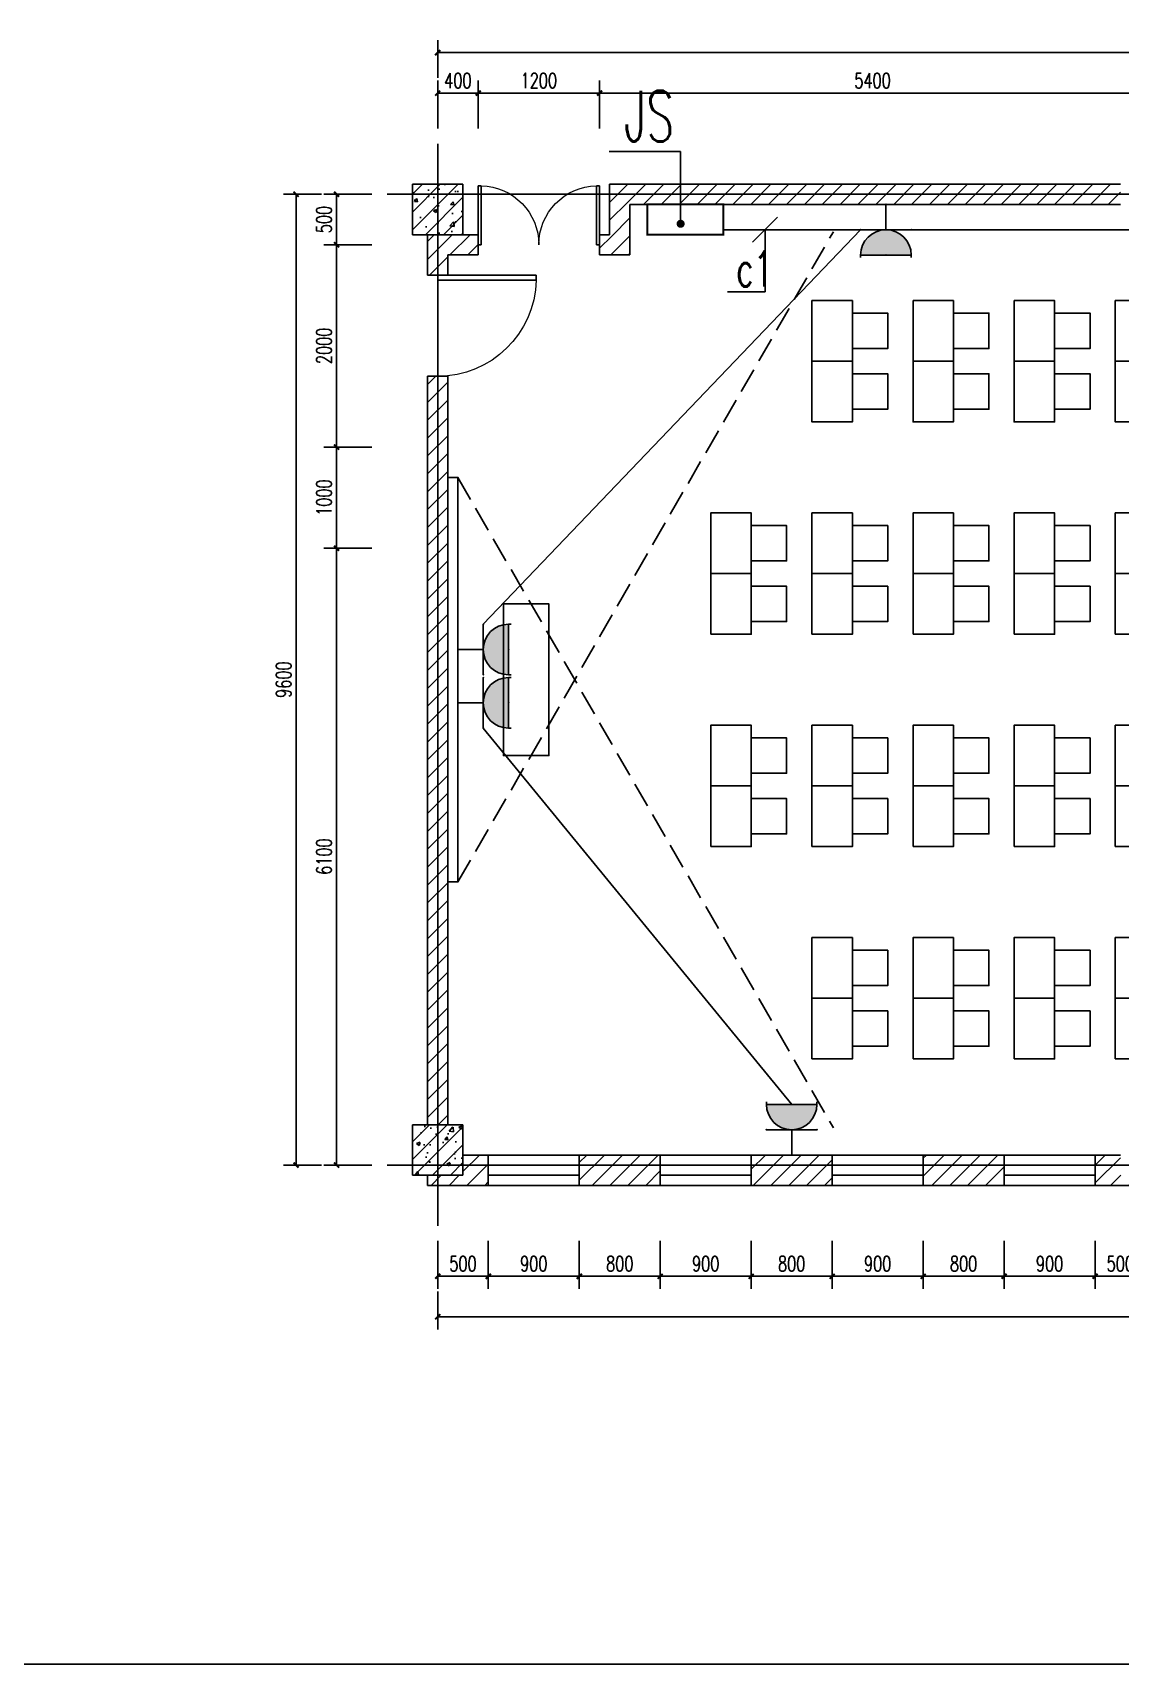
# Model space of a CAD drawing. Extents: x 0 to 302064749, y -59725395 to 1524223.
# Drawn here: x 2102521 to 2113276, y 1443424 to 1459559 of the extents above; entities that cross this region are included whole.
import ezdxf
from ezdxf.enums import TextEntityAlignment as Align

# ---------------------------------------------------------------- set-up
doc = ezdxf.new("R2010")
doc.units = 0
doc.header["$LTSCALE"] = 1000
doc.linetypes.add('DASH', pattern=[0.35, 0.25, -0.1])
for name, color, linetype in [('0-底图', 7, 'Continuous'), ('DIM-照明', 3, 'Continuous'), ('DOOR_FIRE', 4, 'Continuous'), ('EQUIP-插座', 3, 'Continuous'), ('EQUIP-箱柜', 3, 'Continuous'), ('PUB_HATCH', 8, 'Continuous'), ('TEL_LEAD', 3, 'Continuous'), ('WALL', 2, 'Continuous'), ('WINDOW', 4, 'Continuous'), ('WIRE-照明', 6, 'Continuous'), ('公用-尺寸', 3, 'Continuous'), ('家具', 8, 'Continuous'), ('建筑-柱子', 9, 'Continuous'), ('建筑-柱子-填充', 8, 'Continuous'), ('建筑-轴网', 1, 'Continuous'), ('道路-DX', 4, 'Continuous')]:
    doc.layers.add(name, color=color, linetype=linetype)
doc.styles.add('_TCH_DIM_T3', font='SIMPLEX', dxfattribs={"width": 0.705882, "bigfont": 'GBCBIG'})
doc.styles.add('_TEL_DIM', font='simplex.shx', dxfattribs={"width": 0.8, "height": 3.5, "bigfont": 'gbcbig.shx'})
doc.styles.get("Standard").update_dxf_attribs({"font": 'geniso.shx', "bigfont": 'hztxt.shx'})
doc.dimstyles.new('_TCH_ARCH&&50', dxfattribs={"dimtxt": 148.75, "dimasz": 50, "dimexe": 125, "dimexo": 150, "dimgap": 50, "dimtad": 1, "dimdec": 0, "dimzin": 0, "dimdsep": 46, "dimtxsty": '_TCH_DIM_T3', "dimblk": 'ARCHTICK', "dimcen": 0.09, "dimclrt": 7, "dimazin": 2, "dimtfac": 1, "dimtdec": 0, "dimtix": 1, "dimtmove": 2, "dimatfit": 3, "dimfxl": 1, "dimtolj": 1, "dimtzin": 0, "dimarcsym": 0})
pattern_1 = [(45, (922758.53, 400752.28), (-88.388383, 88.388383), [])]
pattern_2 = [(45, (922758.53, 400662.53), (-88.388348, 88.388348), []), (50, (922758.53, 400662.53), (358.63009, -31.37607), [37.5, -412.5]), (355, (922758.53, 400662.53), (-69.37567, 376.09607), [30, -330]), (100.4514, (922788.42, 400659.9), (289.25469, 344.71977), [31.8701, -350.57106]), (46.1842, (922758.53, 400762.53), (533.62052, -82.7595), [56.25, -618.75]), (96.6356, (922803, 400755.63), (467.33135, 487.05894), [47.80514, -525.8565]), (351.1842, (922758.53, 400762.5), (467.33097, 487.0593), [45, -495]), (21, (922808.53, 400737.53), (298.45353, -201.30945), [37.5, -412.5]), (326, (922808.53, 400737.53), (121.65767, 362.57502), [30, -330]), (71.4514, (922833.4, 400720.75), (420.11131, 161.26525), [31.8701, -350.57106]), (37.5, (922758.53, 400662.53), (6.079928, 166.446927), [0, -326, 0, -335, 0, -331.25]), (7.5, (922758.53, 400662.53), (131.53477, 197.205856), [0, -191, 0, -318.5, 0, -126.25]), (327.5, (922647.03, 400662.53), (266.911218, -11.277436), [0, -125, 0, -390, 0, -517.5]), (317.5, (922597.03, 400662.53), (291.593085, 50.05249), [0, -162.5, 0, -259, 0, -367.5])]

# ---------------------------------------------------------------- blocks, each defined once
blk = doc.blocks.new('gfhjghj')
at = {"layer": '道路-DX', "ltscale": 5}
blk.add_line((1060432.7, -35499.9), (1129132.7, -35499.9), dxfattribs=at)
blk = doc.blocks.new('js')
at = {"layer": '家具', "linetype": 'DASH'}
for points in [[(569568, 805988), (573281, 812418)], [(569568, 809988), (573281, 803558)]]:
    blk.add_lwpolyline(points, dxfattribs=at)
at = {"layer": '家具'}
for points in [[(573068, 811738), (573068, 811138), (573468, 811138), (573468, 811738)], [(573468, 811613), (573468, 811263), (573818, 811263), (573818, 811613)], [(574068, 811738), (574068, 811138), (574468, 811138), (574468, 811738)], [(574468, 811613), (574468, 811263), (574818, 811263), (574818, 811613)], [(575068, 811738), (575068, 811138), (575468, 811138), (575468, 811738)], [(575468, 811613), (575468, 811263), (575818, 811263), (575818, 811613)], [(576068, 811738), (576068, 811138), (576468, 811138), (576468, 811738)], [(576468, 811613), (576468, 811263), (576818, 811263), (576818, 811613)], [(577068, 811738), (577068, 811138), (577468, 811138), (577468, 811738)], [(577468, 811613), (577468, 811263), (577818, 811263), (577818, 811613)], [(577968, 811738), (577968, 811138), (578368, 811138), (578368, 811738)], [(578368, 811613), (578368, 811263), (578718, 811263), (578718, 811613)], [(578868, 811738), (578868, 811138), (579268, 811138), (579268, 811738)], [(579268, 811613), (579268, 811263), (579618, 811263), (579618, 811613)], [(573068, 811138), (573068, 810538), (573468, 810538), (573468, 811138)], [(574068, 811138), (574068, 810538), (574468, 810538), (574468, 811138)], [(575068, 811138), (575068, 810538), (575468, 810538), (575468, 811138)], [(576068, 811138), (576068, 810538), (576468, 810538), (576468, 811138)], [(577068, 811138), (577068, 810538), (577468, 810538), (577468, 811138)], [(577968, 811138), (577968, 810538), (578368, 810538), (578368, 811138)], [(578868, 811138), (578868, 810538), (579268, 810538), (579268, 811138)], [(573468, 811013), (573468, 810663), (573818, 810663), (573818, 811013)], [(574468, 811013), (574468, 810663), (574818, 810663), (574818, 811013)], [(575468, 811013), (575468, 810663), (575818, 810663), (575818, 811013)], [(576468, 811013), (576468, 810663), (576818, 810663), (576818, 811013)], [(577468, 811013), (577468, 810663), (577818, 810663), (577818, 811013)], [(578368, 811013), (578368, 810663), (578718, 810663), (578718, 811013)], [(579268, 811013), (579268, 810663), (579618, 810663), (579618, 811013)], [(569468, 805988), (569468, 809988), (569568, 809988), (569568, 805988)], [(572068, 809038), (572068, 809638), (572468, 809638), (572468, 809038)], [(572468, 809163), (572468, 809513), (572818, 809513), (572818, 809163)], [(573068, 809038), (573068, 809638), (573468, 809638), (573468, 809038)], [(573468, 809163), (573468, 809513), (573818, 809513), (573818, 809163)], [(574068, 809038), (574068, 809638), (574468, 809638), (574468, 809038)], [(574468, 809163), (574468, 809513), (574818, 809513), (574818, 809163)], [(575068, 809038), (575068, 809638), (575468, 809638), (575468, 809038)], [(575468, 809163), (575468, 809513), (575818, 809513), (575818, 809163)], [(576068, 809038), (576068, 809638), (576468, 809638), (576468, 809038)], [(576468, 809163), (576468, 809513), (576818, 809513), (576818, 809163)], [(577068, 809038), (577068, 809638), (577468, 809638), (577468, 809038)], [(577468, 809163), (577468, 809513), (577818, 809513), (577818, 809163)], [(577968, 809038), (577968, 809638), (578368, 809638), (578368, 809038)], [(578368, 809163), (578368, 809513), (578718, 809513), (578718, 809163)], [(578868, 809038), (578868, 809638), (579268, 809638), (579268, 809038)], [(579268, 809163), (579268, 809513), (579618, 809513), (579618, 809163)], [(572068, 808438), (572068, 809038), (572468, 809038), (572468, 808438)], [(573068, 808438), (573068, 809038), (573468, 809038), (573468, 808438)], [(574068, 808438), (574068, 809038), (574468, 809038), (574468, 808438)], [(575068, 808438), (575068, 809038), (575468, 809038), (575468, 808438)], [(576068, 808438), (576068, 809038), (576468, 809038), (576468, 808438)], [(577068, 808438), (577068, 809038), (577468, 809038), (577468, 808438)], [(577968, 808438), (577968, 809038), (578368, 809038), (578368, 808438)], [(578868, 808438), (578868, 809038), (579268, 809038), (579268, 808438)], [(572468, 808563), (572468, 808913), (572818, 808913), (572818, 808563)], [(573468, 808563), (573468, 808913), (573818, 808913), (573818, 808563)], [(574468, 808563), (574468, 808913), (574818, 808913), (574818, 808563)], [(575468, 808563), (575468, 808913), (575818, 808913), (575818, 808563)], [(576468, 808563), (576468, 808913), (576818, 808913), (576818, 808563)], [(577468, 808563), (577468, 808913), (577818, 808913), (577818, 808563)], [(578368, 808563), (578368, 808913), (578718, 808913), (578718, 808563)], [(579268, 808563), (579268, 808913), (579618, 808913), (579618, 808563)], [(570018, 808738), (570468, 808738), (570468, 807238), (570018, 807238)], [(572068, 806938), (572068, 807538), (572468, 807538), (572468, 806938)], [(572468, 807063), (572468, 807413), (572818, 807413), (572818, 807063)], [(573068, 806938), (573068, 807538), (573468, 807538), (573468, 806938)], [(573468, 807063), (573468, 807413), (573818, 807413), (573818, 807063)], [(574068, 806938), (574068, 807538), (574468, 807538), (574468, 806938)], [(574468, 807063), (574468, 807413), (574818, 807413), (574818, 807063)], [(575068, 806938), (575068, 807538), (575468, 807538), (575468, 806938)], [(575468, 807063), (575468, 807413), (575818, 807413), (575818, 807063)], [(576068, 806938), (576068, 807538), (576468, 807538), (576468, 806938)], [(576468, 807063), (576468, 807413), (576818, 807413), (576818, 807063)], [(577068, 806938), (577068, 807538), (577468, 807538), (577468, 806938)], [(577468, 807063), (577468, 807413), (577818, 807413), (577818, 807063)], [(577968, 806938), (577968, 807538), (578368, 807538), (578368, 806938)], [(578368, 807063), (578368, 807413), (578718, 807413), (578718, 807063)], [(578868, 806938), (578868, 807538), (579268, 807538), (579268, 806938)], [(579268, 807063), (579268, 807413), (579618, 807413), (579618, 807063)], [(579768, 806938), (579768, 807538), (580168, 807538), (580168, 806938)], [(580168, 807063), (580168, 807413), (580518, 807413), (580518, 807063)], [(572068, 806338), (572068, 806938), (572468, 806938), (572468, 806338)], [(573068, 806338), (573068, 806938), (573468, 806938), (573468, 806338)], [(574068, 806338), (574068, 806938), (574468, 806938), (574468, 806338)], [(575068, 806338), (575068, 806938), (575468, 806938), (575468, 806338)], [(576068, 806338), (576068, 806938), (576468, 806938), (576468, 806338)], [(577068, 806338), (577068, 806938), (577468, 806938), (577468, 806338)], [(577968, 806338), (577968, 806938), (578368, 806938), (578368, 806338)], [(578868, 806338), (578868, 806938), (579268, 806938), (579268, 806338)], [(579768, 806338), (579768, 806938), (580168, 806938), (580168, 806338)], [(572468, 806463), (572468, 806813), (572818, 806813), (572818, 806463)], [(573468, 806463), (573468, 806813), (573818, 806813), (573818, 806463)], [(574468, 806463), (574468, 806813), (574818, 806813), (574818, 806463)], [(575468, 806463), (575468, 806813), (575818, 806813), (575818, 806463)], [(576468, 806463), (576468, 806813), (576818, 806813), (576818, 806463)], [(577468, 806463), (577468, 806813), (577818, 806813), (577818, 806463)], [(578368, 806463), (578368, 806813), (578718, 806813), (578718, 806463)], [(579268, 806463), (579268, 806813), (579618, 806813), (579618, 806463)], [(580168, 806463), (580168, 806813), (580518, 806813), (580518, 806463)], [(573068, 804838), (573068, 805438), (573468, 805438), (573468, 804838)], [(573468, 804963), (573468, 805313), (573818, 805313), (573818, 804963)], [(574068, 804838), (574068, 805438), (574468, 805438), (574468, 804838)], [(574468, 804963), (574468, 805313), (574818, 805313), (574818, 804963)], [(575068, 804838), (575068, 805438), (575468, 805438), (575468, 804838)], [(575468, 804963), (575468, 805313), (575818, 805313), (575818, 804963)], [(576068, 804838), (576068, 805438), (576468, 805438), (576468, 804838)], [(576468, 804963), (576468, 805313), (576818, 805313), (576818, 804963)], [(577068, 804838), (577068, 805438), (577468, 805438), (577468, 804838)], [(577468, 804963), (577468, 805313), (577818, 805313), (577818, 804963)], [(577968, 804838), (577968, 805438), (578368, 805438), (578368, 804838)], [(578368, 804963), (578368, 805313), (578718, 805313), (578718, 804963)], [(578868, 804838), (578868, 805438), (579268, 805438), (579268, 804838)], [(579268, 804963), (579268, 805313), (579618, 805313), (579618, 804963)], [(579768, 804838), (579768, 805438), (580168, 805438), (580168, 804838)], [(580168, 804963), (580168, 805313), (580518, 805313), (580518, 804963)], [(573068, 804238), (573068, 804838), (573468, 804838), (573468, 804238)], [(574068, 804238), (574068, 804838), (574468, 804838), (574468, 804238)], [(575068, 804238), (575068, 804838), (575468, 804838), (575468, 804238)], [(576068, 804238), (576068, 804838), (576468, 804838), (576468, 804238)], [(577068, 804238), (577068, 804838), (577468, 804838), (577468, 804238)], [(577968, 804238), (577968, 804838), (578368, 804838), (578368, 804238)], [(578868, 804238), (578868, 804838), (579268, 804838), (579268, 804238)], [(579768, 804238), (579768, 804838), (580168, 804838), (580168, 804238)], [(573468, 804363), (573468, 804713), (573818, 804713), (573818, 804363)], [(574468, 804363), (574468, 804713), (574818, 804713), (574818, 804363)], [(575468, 804363), (575468, 804713), (575818, 804713), (575818, 804363)], [(576468, 804363), (576468, 804713), (576818, 804713), (576818, 804363)], [(577468, 804363), (577468, 804713), (577818, 804713), (577818, 804363)], [(578368, 804363), (578368, 804713), (578718, 804713), (578718, 804363)], [(579268, 804363), (579268, 804713), (579618, 804713), (579618, 804363)], [(580168, 804363), (580168, 804713), (580518, 804713), (580518, 804363)]]:
    blk.add_lwpolyline(points, close=True, dxfattribs=at)
blk = doc.blocks.new('_ArchTick')
at = {"color": 0, "linetype": 'ByBlock', "const_width": 0.4}
blk.add_lwpolyline([(-0.5, -0.5), (0.5, 0.5)], dxfattribs=at)
blk = doc.blocks.new('*D918')
at = {"layer": 'Defpoints', "color": 0, "transparency": 16777216}
for p in [(1096781, -394506), (1082631, -394906), (1096781, -394906)]:
    blk.add_point(p, dxfattribs=at)
at = {"layer": '公用-尺寸', "color": 0, "lineweight": -2, "transparency": 16777216}
for p, q in [((1082631, -394756), (1082631, -394381)), ((1096781, -394756), (1096781, -394381)), ((1082631, -394506), (1096781, -394506))]:
    blk.add_line(p, q, dxfattribs=at)
at = {"layer": '公用-尺寸', "color": 0, "lineweight": -2, "transparency": 16777216, "xscale": 50, "yscale": 50, "zscale": 50, "rotation": 180}
blk.add_blockref('_ArchTick', (1082631, -394506), dxfattribs=at)
at = {"layer": '公用-尺寸', "color": 0, "lineweight": -2, "transparency": 16777216, "xscale": 50, "yscale": 50, "zscale": 50}
blk.add_blockref('_ArchTick', (1096781, -394506), dxfattribs=at)
at = {"layer": '公用-尺寸', "color": 7, "transparency": 16777216, "insert": (1089706, -394382), "char_height": 148.8, "attachment_point": 5, "style": '_TCH_DIM_T3'}
blk.add_mtext('\\A1;14150', dxfattribs=at)
blk = doc.blocks.new('*D919')
at = {"layer": 'Defpoints', "color": 0, "transparency": 16777216}
for p in [(1081231, -395906), (1081631, -395906), (1081631, -405506)]:
    blk.add_point(p, dxfattribs=at)
at = {"layer": '公用-尺寸', "color": 0, "lineweight": -2, "transparency": 16777216}
for p, q in [((1081481, -395906), (1081106, -395906)), ((1081231, -405506), (1081231, -395906)), ((1081481, -405506), (1081106, -405506))]:
    blk.add_line(p, q, dxfattribs=at)
at = {"layer": '公用-尺寸', "color": 0, "lineweight": -2, "transparency": 16777216, "xscale": 50, "yscale": 50, "zscale": 50}
for p, rotation in [((1081231, -395906), 90), ((1081231, -405506), 270)]:
    blk.add_blockref('_ArchTick', p, dxfattribs=dict(at, rotation=rotation))
at = {"layer": '公用-尺寸', "color": 7, "transparency": 16777216, "insert": (1081107, -400706), "char_height": 148.8, "attachment_point": 5, "rotation": 90, "style": '_TCH_DIM_T3'}
blk.add_mtext('\\A1;9600', dxfattribs=at)
blk = doc.blocks.new('*D925')
at = {"layer": 'Defpoints', "color": 0, "transparency": 16777216}
for p in [(1081631, -399406), (1082131, -399406), (1082131, -405506)]:
    blk.add_point(p, dxfattribs=at)
at = {"layer": '公用-尺寸', "color": 0, "lineweight": -2, "transparency": 16777216}
for p, q in [((1081981, -399406), (1081506, -399406)), ((1081631, -405506), (1081631, -399406)), ((1081981, -405506), (1081506, -405506))]:
    blk.add_line(p, q, dxfattribs=at)
at = {"layer": '公用-尺寸', "color": 0, "lineweight": -2, "transparency": 16777216, "xscale": 50, "yscale": 50, "zscale": 50}
for p, rotation in [((1081631, -399406), 90), ((1081631, -405506), 270)]:
    blk.add_blockref('_ArchTick', p, dxfattribs=dict(at, rotation=rotation))
at = {"layer": '公用-尺寸', "color": 7, "transparency": 16777216, "insert": (1081507, -402456), "char_height": 148.8, "attachment_point": 5, "rotation": 90, "style": '_TCH_DIM_T3'}
blk.add_mtext('\\A1;6100', dxfattribs=at)
blk = doc.blocks.new('*D926')
at = {"layer": 'Defpoints', "color": 0, "transparency": 16777216}
for p in [(1081631, -398406), (1082131, -398406), (1082131, -399406)]:
    blk.add_point(p, dxfattribs=at)
at = {"layer": '公用-尺寸', "color": 0, "lineweight": -2, "transparency": 16777216}
for p, q in [((1081981, -398406), (1081506, -398406)), ((1081631, -399406), (1081631, -398406)), ((1081981, -399406), (1081506, -399406))]:
    blk.add_line(p, q, dxfattribs=at)
at = {"layer": '公用-尺寸', "color": 0, "lineweight": -2, "transparency": 16777216, "xscale": 50, "yscale": 50, "zscale": 50}
for p, rotation in [((1081631, -398406), 90), ((1081631, -399406), 270)]:
    blk.add_blockref('_ArchTick', p, dxfattribs=dict(at, rotation=rotation))
at = {"layer": '公用-尺寸', "color": 7, "transparency": 16777216, "insert": (1081507, -398906), "char_height": 148.8, "attachment_point": 5, "rotation": 90, "style": '_TCH_DIM_T3'}
blk.add_mtext('\\A1;1000', dxfattribs=at)
blk = doc.blocks.new('*D927')
at = {"layer": 'Defpoints', "color": 0, "transparency": 16777216}
for p in [(1081631, -396406), (1082131, -396406), (1082131, -398406)]:
    blk.add_point(p, dxfattribs=at)
at = {"layer": '公用-尺寸', "color": 0, "lineweight": -2, "transparency": 16777216}
for p, q in [((1081981, -396406), (1081506, -396406)), ((1081631, -398406), (1081631, -396406)), ((1081981, -398406), (1081506, -398406))]:
    blk.add_line(p, q, dxfattribs=at)
at = {"layer": '公用-尺寸', "color": 0, "lineweight": -2, "transparency": 16777216, "xscale": 50, "yscale": 50, "zscale": 50}
for p, rotation in [((1081631, -396406), 90), ((1081631, -398406), 270)]:
    blk.add_blockref('_ArchTick', p, dxfattribs=dict(at, rotation=rotation))
at = {"layer": '公用-尺寸', "color": 7, "transparency": 16777216, "insert": (1081507, -397406), "char_height": 148.8, "attachment_point": 5, "rotation": 90, "style": '_TCH_DIM_T3'}
blk.add_mtext('\\A1;2000', dxfattribs=at)
blk = doc.blocks.new('*D928')
at = {"layer": 'Defpoints', "color": 0, "transparency": 16777216}
for p in [(1081631, -395906), (1082131, -395906), (1082131, -396406)]:
    blk.add_point(p, dxfattribs=at)
at = {"layer": '公用-尺寸', "color": 0, "lineweight": -2, "transparency": 16777216}
for p, q in [((1081981, -395906), (1081506, -395906)), ((1081631, -396406), (1081631, -395906)), ((1081981, -396406), (1081506, -396406))]:
    blk.add_line(p, q, dxfattribs=at)
at = {"layer": '公用-尺寸', "color": 0, "lineweight": -2, "transparency": 16777216, "xscale": 50, "yscale": 50, "zscale": 50}
for p, rotation in [((1081631, -395906), 90), ((1081631, -396406), 270)]:
    blk.add_blockref('_ArchTick', p, dxfattribs=dict(at, rotation=rotation))
at = {"layer": '公用-尺寸', "color": 7, "transparency": 16777216, "insert": (1081507, -396156), "char_height": 148.8, "attachment_point": 5, "rotation": 90, "style": '_TCH_DIM_T3'}
blk.add_mtext('\\A1;500', dxfattribs=at)
blk = doc.blocks.new('*D929')
at = {"layer": 'Defpoints', "color": 0, "transparency": 16777216}
for p in [(1083031, -394906), (1082631, -395406), (1083031, -395406)]:
    blk.add_point(p, dxfattribs=at)
at = {"layer": '公用-尺寸', "color": 0, "lineweight": -2, "transparency": 16777216}
for p, q in [((1082631, -395256), (1082631, -394781)), ((1083031, -395256), (1083031, -394781)), ((1082631, -394906), (1083031, -394906))]:
    blk.add_line(p, q, dxfattribs=at)
at = {"layer": '公用-尺寸', "color": 0, "lineweight": -2, "transparency": 16777216, "xscale": 50, "yscale": 50, "zscale": 50, "rotation": 180}
blk.add_blockref('_ArchTick', (1082631, -394906), dxfattribs=at)
at = {"layer": '公用-尺寸', "color": 0, "lineweight": -2, "transparency": 16777216, "xscale": 50, "yscale": 50, "zscale": 50}
blk.add_blockref('_ArchTick', (1083031, -394906), dxfattribs=at)
at = {"layer": '公用-尺寸', "color": 7, "transparency": 16777216, "insert": (1082831, -394782), "char_height": 148.8, "attachment_point": 5, "style": '_TCH_DIM_T3'}
blk.add_mtext('\\A1;400', dxfattribs=at)
blk = doc.blocks.new('*D930')
at = {"layer": 'Defpoints', "color": 0, "transparency": 16777216}
for p in [(1084231, -394906), (1083031, -395406), (1084231, -395406)]:
    blk.add_point(p, dxfattribs=at)
at = {"layer": '公用-尺寸', "color": 0, "lineweight": -2, "transparency": 16777216}
for p, q in [((1083031, -395256), (1083031, -394781)), ((1084231, -395256), (1084231, -394781)), ((1083031, -394906), (1084231, -394906))]:
    blk.add_line(p, q, dxfattribs=at)
at = {"layer": '公用-尺寸', "color": 0, "lineweight": -2, "transparency": 16777216, "xscale": 50, "yscale": 50, "zscale": 50, "rotation": 180}
blk.add_blockref('_ArchTick', (1083031, -394906), dxfattribs=at)
at = {"layer": '公用-尺寸', "color": 0, "lineweight": -2, "transparency": 16777216, "xscale": 50, "yscale": 50, "zscale": 50}
blk.add_blockref('_ArchTick', (1084231, -394906), dxfattribs=at)
at = {"layer": '公用-尺寸', "color": 7, "transparency": 16777216, "insert": (1083631, -394782), "char_height": 148.8, "attachment_point": 5, "style": '_TCH_DIM_T3'}
blk.add_mtext('\\A1;1200', dxfattribs=at)
blk = doc.blocks.new('*D931')
at = {"layer": 'Defpoints', "color": 0, "transparency": 16777216}
for p in [(1089631, -394906), (1084231, -395406), (1089631, -395406)]:
    blk.add_point(p, dxfattribs=at)
at = {"layer": '公用-尺寸', "color": 0, "lineweight": -2, "transparency": 16777216}
for p, q in [((1084231, -395256), (1084231, -394781)), ((1089631, -395256), (1089631, -394781)), ((1084231, -394906), (1089631, -394906))]:
    blk.add_line(p, q, dxfattribs=at)
at = {"layer": '公用-尺寸', "color": 0, "lineweight": -2, "transparency": 16777216, "xscale": 50, "yscale": 50, "zscale": 50, "rotation": 180}
blk.add_blockref('_ArchTick', (1084231, -394906), dxfattribs=at)
at = {"layer": '公用-尺寸', "color": 0, "lineweight": -2, "transparency": 16777216, "xscale": 50, "yscale": 50, "zscale": 50}
blk.add_blockref('_ArchTick', (1089631, -394906), dxfattribs=at)
at = {"layer": '公用-尺寸', "color": 7, "transparency": 16777216, "insert": (1086931, -394782), "char_height": 148.8, "attachment_point": 5, "style": '_TCH_DIM_T3'}
blk.add_mtext('\\A1;5400', dxfattribs=at)
blk = doc.blocks.new('*D935')
at = {"layer": 'Defpoints', "color": 0, "transparency": 16777216}
for p in [(1082631, -406606), (1096781, -406606), (1096781, -407006)]:
    blk.add_point(p, dxfattribs=at)
at = {"layer": '公用-尺寸', "color": 0, "lineweight": -2, "transparency": 16777216}
for p, q in [((1082631, -406756), (1082631, -407131)), ((1096781, -406756), (1096781, -407131)), ((1082631, -407006), (1096781, -407006))]:
    blk.add_line(p, q, dxfattribs=at)
at = {"layer": '公用-尺寸', "color": 0, "lineweight": -2, "transparency": 16777216, "xscale": 50, "yscale": 50, "zscale": 50, "rotation": 180}
blk.add_blockref('_ArchTick', (1082631, -407006), dxfattribs=at)
at = {"layer": '公用-尺寸', "color": 0, "lineweight": -2, "transparency": 16777216, "xscale": 50, "yscale": 50, "zscale": 50}
blk.add_blockref('_ArchTick', (1096781, -407006), dxfattribs=at)
at = {"layer": '公用-尺寸', "color": 7, "transparency": 16777216, "insert": (1089706, -406882), "char_height": 148.8, "attachment_point": 5, "style": '_TCH_DIM_T3'}
blk.add_mtext('\\A1;14150', dxfattribs=at)
blk = doc.blocks.new('*D936')
at = {"layer": 'Defpoints', "color": 0, "transparency": 16777216}
for p in [(1082631, -406106), (1083131, -406106), (1083131, -406606)]:
    blk.add_point(p, dxfattribs=at)
at = {"layer": '公用-尺寸', "color": 0, "lineweight": -2, "transparency": 16777216}
for p, q in [((1082631, -406256), (1082631, -406731)), ((1083131, -406256), (1083131, -406731)), ((1082631, -406606), (1083131, -406606))]:
    blk.add_line(p, q, dxfattribs=at)
at = {"layer": '公用-尺寸', "color": 0, "lineweight": -2, "transparency": 16777216, "xscale": 50, "yscale": 50, "zscale": 50, "rotation": 180}
blk.add_blockref('_ArchTick', (1082631, -406606), dxfattribs=at)
at = {"layer": '公用-尺寸', "color": 0, "lineweight": -2, "transparency": 16777216, "xscale": 50, "yscale": 50, "zscale": 50}
blk.add_blockref('_ArchTick', (1083131, -406606), dxfattribs=at)
at = {"layer": '公用-尺寸', "color": 7, "transparency": 16777216, "insert": (1082881, -406482), "char_height": 148.8, "attachment_point": 5, "style": '_TCH_DIM_T3'}
blk.add_mtext('\\A1;500', dxfattribs=at)
blk = doc.blocks.new('*D937')
at = {"layer": 'Defpoints', "color": 0, "transparency": 16777216}
for p in [(1083131, -406106), (1084031, -406106), (1084031, -406606)]:
    blk.add_point(p, dxfattribs=at)
at = {"layer": '公用-尺寸', "color": 0, "lineweight": -2, "transparency": 16777216}
for p, q in [((1083131, -406256), (1083131, -406731)), ((1084031, -406256), (1084031, -406731)), ((1083131, -406606), (1084031, -406606))]:
    blk.add_line(p, q, dxfattribs=at)
at = {"layer": '公用-尺寸', "color": 0, "lineweight": -2, "transparency": 16777216, "xscale": 50, "yscale": 50, "zscale": 50, "rotation": 180}
blk.add_blockref('_ArchTick', (1083131, -406606), dxfattribs=at)
at = {"layer": '公用-尺寸', "color": 0, "lineweight": -2, "transparency": 16777216, "xscale": 50, "yscale": 50, "zscale": 50}
blk.add_blockref('_ArchTick', (1084031, -406606), dxfattribs=at)
at = {"layer": '公用-尺寸', "color": 7, "transparency": 16777216, "insert": (1083581, -406482), "char_height": 148.8, "attachment_point": 5, "style": '_TCH_DIM_T3'}
blk.add_mtext('\\A1;900', dxfattribs=at)
blk = doc.blocks.new('*D938')
at = {"layer": 'Defpoints', "color": 0, "transparency": 16777216}
for p in [(1084031, -406106), (1084831, -406106), (1084831, -406606)]:
    blk.add_point(p, dxfattribs=at)
at = {"layer": '公用-尺寸', "color": 0, "lineweight": -2, "transparency": 16777216}
for p, q in [((1084031, -406256), (1084031, -406731)), ((1084831, -406256), (1084831, -406731)), ((1084031, -406606), (1084831, -406606))]:
    blk.add_line(p, q, dxfattribs=at)
at = {"layer": '公用-尺寸', "color": 0, "lineweight": -2, "transparency": 16777216, "xscale": 50, "yscale": 50, "zscale": 50, "rotation": 180}
blk.add_blockref('_ArchTick', (1084031, -406606), dxfattribs=at)
at = {"layer": '公用-尺寸', "color": 0, "lineweight": -2, "transparency": 16777216, "xscale": 50, "yscale": 50, "zscale": 50}
blk.add_blockref('_ArchTick', (1084831, -406606), dxfattribs=at)
at = {"layer": '公用-尺寸', "color": 7, "transparency": 16777216, "insert": (1084431, -406482), "char_height": 148.8, "attachment_point": 5, "style": '_TCH_DIM_T3'}
blk.add_mtext('\\A1;800', dxfattribs=at)
blk = doc.blocks.new('*D939')
at = {"layer": 'Defpoints', "color": 0, "transparency": 16777216}
for p in [(1084831, -406106), (1085731, -406106), (1085731, -406606)]:
    blk.add_point(p, dxfattribs=at)
at = {"layer": '公用-尺寸', "color": 0, "lineweight": -2, "transparency": 16777216}
for p, q in [((1084831, -406256), (1084831, -406731)), ((1085731, -406256), (1085731, -406731)), ((1084831, -406606), (1085731, -406606))]:
    blk.add_line(p, q, dxfattribs=at)
at = {"layer": '公用-尺寸', "color": 0, "lineweight": -2, "transparency": 16777216, "xscale": 50, "yscale": 50, "zscale": 50, "rotation": 180}
blk.add_blockref('_ArchTick', (1084831, -406606), dxfattribs=at)
at = {"layer": '公用-尺寸', "color": 0, "lineweight": -2, "transparency": 16777216, "xscale": 50, "yscale": 50, "zscale": 50}
blk.add_blockref('_ArchTick', (1085731, -406606), dxfattribs=at)
at = {"layer": '公用-尺寸', "color": 7, "transparency": 16777216, "insert": (1085281, -406482), "char_height": 148.8, "attachment_point": 5, "style": '_TCH_DIM_T3'}
blk.add_mtext('\\A1;900', dxfattribs=at)
blk = doc.blocks.new('*D940')
at = {"layer": 'Defpoints', "color": 0, "transparency": 16777216}
for p in [(1085731, -406106), (1086531, -406106), (1086531, -406606)]:
    blk.add_point(p, dxfattribs=at)
at = {"layer": '公用-尺寸', "color": 0, "lineweight": -2, "transparency": 16777216}
for p, q in [((1085731, -406256), (1085731, -406731)), ((1086531, -406256), (1086531, -406731)), ((1085731, -406606), (1086531, -406606))]:
    blk.add_line(p, q, dxfattribs=at)
at = {"layer": '公用-尺寸', "color": 0, "lineweight": -2, "transparency": 16777216, "xscale": 50, "yscale": 50, "zscale": 50, "rotation": 180}
blk.add_blockref('_ArchTick', (1085731, -406606), dxfattribs=at)
at = {"layer": '公用-尺寸', "color": 0, "lineweight": -2, "transparency": 16777216, "xscale": 50, "yscale": 50, "zscale": 50}
blk.add_blockref('_ArchTick', (1086531, -406606), dxfattribs=at)
at = {"layer": '公用-尺寸', "color": 7, "transparency": 16777216, "insert": (1086131, -406482), "char_height": 148.8, "attachment_point": 5, "style": '_TCH_DIM_T3'}
blk.add_mtext('\\A1;800', dxfattribs=at)
blk = doc.blocks.new('*D941')
at = {"layer": 'Defpoints', "color": 0, "transparency": 16777216}
for p in [(1086531, -406106), (1087431, -406106), (1087431, -406606)]:
    blk.add_point(p, dxfattribs=at)
at = {"layer": '公用-尺寸', "color": 0, "lineweight": -2, "transparency": 16777216}
for p, q in [((1086531, -406256), (1086531, -406731)), ((1087431, -406256), (1087431, -406731)), ((1086531, -406606), (1087431, -406606))]:
    blk.add_line(p, q, dxfattribs=at)
at = {"layer": '公用-尺寸', "color": 0, "lineweight": -2, "transparency": 16777216, "xscale": 50, "yscale": 50, "zscale": 50, "rotation": 180}
blk.add_blockref('_ArchTick', (1086531, -406606), dxfattribs=at)
at = {"layer": '公用-尺寸', "color": 0, "lineweight": -2, "transparency": 16777216, "xscale": 50, "yscale": 50, "zscale": 50}
blk.add_blockref('_ArchTick', (1087431, -406606), dxfattribs=at)
at = {"layer": '公用-尺寸', "color": 7, "transparency": 16777216, "insert": (1086981, -406482), "char_height": 148.8, "attachment_point": 5, "style": '_TCH_DIM_T3'}
blk.add_mtext('\\A1;900', dxfattribs=at)
blk = doc.blocks.new('*D942')
at = {"layer": 'Defpoints', "color": 0, "transparency": 16777216}
for p in [(1087431, -406106), (1088231, -406106), (1088231, -406606)]:
    blk.add_point(p, dxfattribs=at)
at = {"layer": '公用-尺寸', "color": 0, "lineweight": -2, "transparency": 16777216}
for p, q in [((1087431, -406256), (1087431, -406731)), ((1088231, -406256), (1088231, -406731)), ((1087431, -406606), (1088231, -406606))]:
    blk.add_line(p, q, dxfattribs=at)
at = {"layer": '公用-尺寸', "color": 0, "lineweight": -2, "transparency": 16777216, "xscale": 50, "yscale": 50, "zscale": 50, "rotation": 180}
blk.add_blockref('_ArchTick', (1087431, -406606), dxfattribs=at)
at = {"layer": '公用-尺寸', "color": 0, "lineweight": -2, "transparency": 16777216, "xscale": 50, "yscale": 50, "zscale": 50}
blk.add_blockref('_ArchTick', (1088231, -406606), dxfattribs=at)
at = {"layer": '公用-尺寸', "color": 7, "transparency": 16777216, "insert": (1087831, -406482), "char_height": 148.8, "attachment_point": 5, "style": '_TCH_DIM_T3'}
blk.add_mtext('\\A1;800', dxfattribs=at)
blk = doc.blocks.new('*D943')
at = {"layer": 'Defpoints', "color": 0, "transparency": 16777216}
for p in [(1088231, -406106), (1089131, -406106), (1089131, -406606)]:
    blk.add_point(p, dxfattribs=at)
at = {"layer": '公用-尺寸', "color": 0, "lineweight": -2, "transparency": 16777216}
for p, q in [((1088231, -406256), (1088231, -406731)), ((1089131, -406256), (1089131, -406731)), ((1088231, -406606), (1089131, -406606))]:
    blk.add_line(p, q, dxfattribs=at)
at = {"layer": '公用-尺寸', "color": 0, "lineweight": -2, "transparency": 16777216, "xscale": 50, "yscale": 50, "zscale": 50, "rotation": 180}
blk.add_blockref('_ArchTick', (1088231, -406606), dxfattribs=at)
at = {"layer": '公用-尺寸', "color": 0, "lineweight": -2, "transparency": 16777216, "xscale": 50, "yscale": 50, "zscale": 50}
blk.add_blockref('_ArchTick', (1089131, -406606), dxfattribs=at)
at = {"layer": '公用-尺寸', "color": 7, "transparency": 16777216, "insert": (1088681, -406482), "char_height": 148.8, "attachment_point": 5, "style": '_TCH_DIM_T3'}
blk.add_mtext('\\A1;900', dxfattribs=at)
blk = doc.blocks.new('*D944')
at = {"layer": 'Defpoints', "color": 0, "transparency": 16777216}
for p in [(1089131, -406106), (1089631, -406106), (1089631, -406606)]:
    blk.add_point(p, dxfattribs=at)
at = {"layer": '公用-尺寸', "color": 0, "lineweight": -2, "transparency": 16777216}
for p, q in [((1089131, -406256), (1089131, -406731)), ((1089631, -406256), (1089631, -406731)), ((1089131, -406606), (1089631, -406606))]:
    blk.add_line(p, q, dxfattribs=at)
at = {"layer": '公用-尺寸', "color": 0, "lineweight": -2, "transparency": 16777216, "xscale": 50, "yscale": 50, "zscale": 50, "rotation": 180}
blk.add_blockref('_ArchTick', (1089131, -406606), dxfattribs=at)
at = {"layer": '公用-尺寸', "color": 0, "lineweight": -2, "transparency": 16777216, "xscale": 50, "yscale": 50, "zscale": 50}
blk.add_blockref('_ArchTick', (1089631, -406606), dxfattribs=at)
at = {"layer": '公用-尺寸', "color": 7, "transparency": 16777216, "insert": (1089381, -406482), "char_height": 148.8, "attachment_point": 5, "style": '_TCH_DIM_T3'}
blk.add_mtext('\\A1;500', dxfattribs=at)
blk = doc.blocks.new('$DorLib2D$00000002')
for p, q in [((-0.5, 0), (-0.5, 0.4875)), ((-0.475, 0.4875), (-0.5, 0.4875)), ((-0.475, 0), (-0.475, 0.4875)), ((0.475, 0), (0.475, 0.4875)), ((0.475, 0.4875), (0.5, 0.4875)), ((0.5, 0), (0.5, 0.4875)), ((-0.5, 0), (-0.475, 0)), ((0.5, 0), (0.475, 0))]:
    blk.add_line(p, q)
at = {"lineweight": 13}
for centre, start, end in [((-0.4875, 0), 0, 88.53072), ((0.4875, 0), 91.46928, 180)]:
    blk.add_arc(centre, 0.4875, start, end, dxfattribs=at)
blk = doc.blocks.new('$WINLIB2D$00000001')
at = {"color": 0}
for points in [[(-0.5, 0.5), (-0.5, -0.5)], [(-0.5, 0.5), (0.5, 0.5)], [(0.5, -0.5), (0.5, 0.5)], [(0.5, 0.167), (-0.5, 0.167)], [(0.5, -0.167), (-0.5, -0.167)], [(-0.5, -0.5), (0.5, -0.5)]]:
    blk.add_lwpolyline(points, dxfattribs=at)
blk = doc.blocks.new('$DorLib2D$00000001')
for p, q in [((0.45, 0.975), (0.5, 0.975)), ((0.45, 0), (0.45, 0.975)), ((0.5, 0), (0.5, 0.975)), ((0.5, 0), (0.45, 0))]:
    blk.add_line(p, q)
at = {"lineweight": 13}
blk.add_arc((0.475, 0), 0.975, 91.4693, 180, dxfattribs=at)
blk = doc.blocks.new('$equip$00002928')
for p, q in [((-0.75, 0.6), (-0.75, 0)), ((0.75, 0.6), (-0.75, 0.6)), ((0.75, 0), (0.75, 0.6)), ((-0.75, 0), (0.75, 0))]:
    blk.add_line(p, q)
at = {"const_width": 0.04}
blk.add_lwpolyline([(-0.75, 0.6), (-0.75, 0), (0.75, 0), (0.75, 0.6), (-0.75, 0.6), (-0.75, 0)], dxfattribs=at)
for p in [(0, 0.6), (-0.75, 0.3), (0.75, 0.3), (0, 0)]:
    blk.add_point(p)
at = {"color": 7, "style": '_TEL_DIM', "flags": 1}
for tag in ['A', 'REMARK']:
    blk.add_attdef(tag, text='', height=0.00002, dxfattribs=at).set_placement((0, 0), align=Align.MIDDLE_CENTER)
blk = doc.blocks.new('$equip$00001237')
for p, q in [((-0.5, 1.05), (-0.5, 1)), ((-0.5, 1), (0.5, 1)), ((0.5, 1.05), (0.5, 1)), ((0.5, 0.5), (-0.5, 0.5)), ((0, 0.5), (0, 0))]:
    blk.add_line(p, q)
blk.add_arc((0, 1), 0.5, 180, 0)
for p in [(0, 1), (-0.5, 0.5), (0.5, 0.5), (0, 0)]:
    blk.add_point(p)
for points in [[(0.433, 0.75), (-0.433, 0.75), (0.5, 1), (-0.5, 1)], [(0.25, 0.567), (-0.25, 0.567), (0.433, 0.75), (-0.433, 0.75)], [(0, 0.5), (0, 0.5), (0.25, 0.567), (-0.25, 0.567)]]:
    blk.add_solid(points)
at = {"flags": 9}
blk.add_attdef('A', (0, 0), '', height=0.00002, dxfattribs=at)
blk = doc.blocks.new('ghkk')
at = {"layer": 'PUB_HATCH'}
h = blk.add_hatch(dxfattribs=at)
h.set_pattern_fill('普通砖', color=256, scale=50, style=0)
h.set_pattern_definition(pattern_1)
h.paths.add_polyline_path([(1089380.9, -396006.5), (1089380.9, -395806.5), (1084330.9, -395806.5), (1084530.9, -396006.5)])
h = blk.add_hatch(dxfattribs=at)
h.set_pattern_fill('普通砖', color=256, scale=50, style=0)
h.set_pattern_definition(pattern_1)
h.paths.add_polyline_path([(1084530.9, -396006.5), (1084330.9, -395806.5), (1084330.9, -396306.5), (1084430.9, -396373.1), (1084530.9, -396306.5)])
h = blk.add_hatch(dxfattribs=at)
h.set_pattern_fill('普通砖', color=256, scale=50, style=0)
h.set_pattern_definition(pattern_1)
h.paths.add_polyline_path([(1082730.9, -396506.5), (1083030.9, -396506.5), (1083030.9, -396306.5), (1082530.9, -396306.5)])
h = blk.add_hatch(dxfattribs=at)
h.set_pattern_fill('普通砖', color=256, scale=50, style=0)
h.set_pattern_definition(pattern_1)
h.paths.add_polyline_path([(1082530.9, -396306.5), (1082530.9, -396706.5), (1082730.9, -396706.5), (1082730.9, -396506.5)])
h = blk.add_hatch(dxfattribs=at)
h.set_pattern_fill('普通砖', color=256, scale=50, style=0)
h.set_pattern_definition(pattern_1)
h.paths.add_polyline_path([(1084330.9, -396306.5), (1084230.9, -396306.5), (1084230.9, -396506.5), (1084430.9, -396506.5), (1084430.9, -396373.1)])
h = blk.add_hatch(dxfattribs=at)
h.set_pattern_fill('普通砖', color=256, scale=50, style=0)
h.set_pattern_definition(pattern_1)
h.paths.add_polyline_path([(1084430.9, -396373.1), (1084430.9, -396506.5), (1084530.9, -396506.5), (1084530.9, -396306.5)])
h = blk.add_hatch(dxfattribs=at)
h.set_pattern_fill('普通砖', color=256, scale=50, style=0)
h.set_pattern_definition(pattern_1)
h.paths.add_polyline_path([(1082530.9, -405106.5), (1082730.9, -405106.5), (1082730.9, -397706.5), (1082530.9, -397706.5)])
h = blk.add_hatch(dxfattribs=at)
h.set_pattern_fill('普通砖', color=256, scale=50, style=0)
h.set_pattern_definition(pattern_1)
h.paths.add_polyline_path([(1082880.9, -405406.5), (1082880.9, -405606.5), (1082597.6, -405606.5), (1082530.9, -405706.5), (1083130.9, -405706.5), (1083130.9, -405406.5)])
h = blk.add_hatch(dxfattribs=at)
h.set_pattern_fill('普通砖', color=256, scale=50, style=0)
h.set_pattern_definition(pattern_1)
h.paths.add_polyline_path([(1084030.9, -405706.5), (1084830.9, -405706.5), (1084830.9, -405406.5), (1084030.9, -405406.5)])
h = blk.add_hatch(dxfattribs=at)
h.set_pattern_fill('普通砖', color=256, scale=50, style=0)
h.set_pattern_definition(pattern_1)
h.paths.add_polyline_path([(1085730.9, -405706.5), (1086530.9, -405706.5), (1086530.9, -405406.5), (1085730.9, -405406.5)])
h = blk.add_hatch(dxfattribs=at)
h.set_pattern_fill('普通砖', color=256, scale=50, style=0)
h.set_pattern_definition(pattern_1)
h.paths.add_polyline_path([(1087430.9, -405706.5), (1088230.9, -405706.5), (1088230.9, -405406.5), (1087430.9, -405406.5)])
h = blk.add_hatch(dxfattribs=at)
h.set_pattern_fill('普通砖', color=256, scale=50, style=0)
h.set_pattern_definition(pattern_1)
h.paths.add_polyline_path([(1089630.9, -405606.5), (1089380.9, -405606.5), (1089380.9, -405406.5), (1089130.9, -405406.5), (1089130.9, -405706.5), (1089630.9, -405706.5)])
h = blk.add_hatch(dxfattribs=at)
h.set_pattern_fill('普通砖', color=256, scale=50, style=0)
h.set_pattern_definition(pattern_1)
h.paths.add_polyline_path([(1082597.6, -405606.5), (1082530.9, -405606.5), (1082530.9, -405706.5)])
at = {"layer": '建筑-柱子-填充'}
h = blk.add_hatch(dxfattribs=at)
h.set_pattern_fill('钢筋混凝土', color=256, scale=50, style=0)
h.set_pattern_definition(pattern_2)
h.paths.add_polyline_path([(1082880.9, -396306.5), (1082880.9, -395806.5), (1082380.9, -395806.5), (1082380.9, -396306.5)])
h = blk.add_hatch(dxfattribs=at)
h.set_pattern_fill('钢筋混凝土', color=256, scale=50, style=0)
h.set_pattern_definition(pattern_2)
h.paths.add_polyline_path([(1082880.9, -405606.5), (1082880.9, -405106.5), (1082380.9, -405106.5), (1082380.9, -405606.5)])
at = {"layer": 'WALL'}
for p, q in [((1084330.9, -395806.5), (1089380.9, -395806.5)), ((1084330.9, -395806.5), (1084330.9, -396306.5)), ((1084530.9, -396006.5), (1089380.9, -396006.5)), ((1084530.9, -396006.5), (1084530.9, -396306.5)), ((1083030.9, -396306.5), (1082530.9, -396306.5)), ((1082530.9, -396306.5), (1082530.9, -396706.5)), ((1083030.9, -396506.5), (1083030.9, -396306.5)), ((1084330.9, -396306.5), (1084230.9, -396306.5)), ((1084230.9, -396306.5), (1084230.9, -396506.5)), ((1084530.9, -396306.5), (1084530.9, -396306.5)), ((1084530.9, -396306.5), (1084530.9, -396506.5)), ((1082730.9, -396506.5), (1083030.9, -396506.5)), ((1082730.9, -396706.5), (1082730.9, -396506.5)), ((1084230.9, -396506.5), (1084430.9, -396506.5)), ((1084430.9, -396506.5), (1084530.9, -396506.5)), ((1082530.9, -396706.5), (1082730.9, -396706.5)), ((1082730.9, -397706.5), (1082530.9, -397706.5)), ((1082530.9, -397706.5), (1082530.9, -405106.5)), ((1082730.9, -405106.5), (1082730.9, -397706.5)), ((1083130.9, -405406.5), (1082880.9, -405406.5)), ((1083130.9, -405706.5), (1083130.9, -405406.5)), ((1084830.9, -405406.5), (1084030.9, -405406.5)), ((1084030.9, -405406.5), (1084030.9, -405706.5)), ((1084830.9, -405706.5), (1084830.9, -405406.5)), ((1086530.9, -405406.5), (1085730.9, -405406.5)), ((1085730.9, -405406.5), (1085730.9, -405706.5)), ((1086530.9, -405706.5), (1086530.9, -405406.5)), ((1088230.9, -405406.5), (1087430.9, -405406.5)), ((1087430.9, -405406.5), (1087430.9, -405706.5)), ((1088230.9, -405706.5), (1088230.9, -405406.5)), ((1089380.9, -405406.5), (1089130.9, -405406.5)), ((1089130.9, -405406.5), (1089130.9, -405706.5)), ((1082530.9, -405606.5), (1082530.9, -405706.5)), ((1082530.9, -405706.5), (1083130.9, -405706.5)), ((1084030.9, -405706.5), (1084830.9, -405706.5)), ((1085730.9, -405706.5), (1086530.9, -405706.5)), ((1087430.9, -405706.5), (1088230.9, -405706.5)), ((1089130.9, -405706.5), (1089630.9, -405706.5))]:
    blk.add_line(p, q, dxfattribs=at)
at = {"layer": '建筑-柱子'}
for p, q in [((1082880.9, -395806.5), (1082380.9, -395806.5)), ((1082380.9, -395806.5), (1082380.9, -396306.5)), ((1082880.9, -396306.5), (1082880.9, -395806.5)), ((1082380.9, -396306.5), (1082880.9, -396306.5)), ((1082880.9, -405106.5), (1082380.9, -405106.5)), ((1082380.9, -405106.5), (1082380.9, -405606.5)), ((1082880.9, -405606.5), (1082880.9, -405106.5)), ((1082380.9, -405606.5), (1082880.9, -405606.5))]:
    blk.add_line(p, q, dxfattribs=at)
at = {"layer": '建筑-轴网'}
for p, q in [((1082630.9, -406106.5), (1082630.9, -395406.5)), ((1097280.9, -395906.5), (1082130.9, -395906.5)), ((1097280.9, -405506.5), (1082130.9, -405506.5))]:
    blk.add_line(p, q, dxfattribs=at)
at = {"layer": 'DOOR_FIRE', "xscale": -1000, "yscale": 1000, "zscale": 200, "rotation": 270}
blk.add_blockref('$DorLib2D$00000001', (1082630.9, -397206.5), dxfattribs=at)
at = {"layer": 'WINDOW'}
for name, p, xscale, yscale, zscale, rotation in [('$DorLib2D$00000002', (1083630.9, -396406.5), -1200, 1200, 200, 1.77869718953616e-08), ('$WINLIB2D$00000001', (1083580.9, -405556.5), -900, 300, 300, 1.57299773206887e-08), ('$WINLIB2D$00000001', (1085280.9, -405556.5), -900, 300, 300, 1.57299773206887e-08), ('$WINLIB2D$00000001', (1086980.9, -405556.5), -900, 300, 300, 1.57299773206887e-08), ('$WINLIB2D$00000001', (1088680.9, -405556.5), 900, 300, 300, 1.573001055088324e-08)]:
    blk.add_blockref(name, p, dxfattribs=dict(at, xscale=xscale, yscale=yscale, zscale=zscale, rotation=rotation))
at = {"layer": '家具'}
blk.add_blockref('js', (513262.7, -1208694.9), dxfattribs=at)
at = {"layer": '公用-尺寸'}
for p1, p2, distance, picture, middle in [((1082630.9, -394906.5), (1096780.9, -394906.5), 400, '*D918', (1089705.9, -394382.1)), ((1082630.9, -395406.5), (1083030.9, -395406.5), 500, '*D929', (1082830.9, -394782.1)), ((1083030.9, -395406.5), (1084230.9, -395406.5), 500, '*D930', (1083630.9, -394782.1)), ((1084230.9, -395406.5), (1089630.9, -395406.5), 500, '*D931', (1086930.9, -394782.1)), ((1081631, -405506.5), (1081631, -395906.5), 400, '*D919', (1081106.6, -400706.5)), ((1082130.9, -396406.5), (1082130.9, -395906.5), 499.9, '*D928', (1081506.6, -396156.5)), ((1082130.9, -398406.5), (1082130.9, -396406.5), 499.9, '*D927', (1081506.6, -397406.5)), ((1082130.9, -399406.5), (1082130.9, -398406.5), 499.9, '*D926', (1081506.6, -398906.5)), ((1082130.9, -405506.5), (1082130.9, -399406.5), 499.9, '*D925', (1081506.6, -402456.5)), ((1082630.9, -406106.5), (1083130.9, -406106.5), -500, '*D936', (1082880.9, -406482.1)), ((1083130.9, -406106.5), (1084030.9, -406106.5), -500, '*D937', (1083580.9, -406482.1)), ((1084030.9, -406106.5), (1084830.9, -406106.5), -500, '*D938', (1084430.9, -406482.1)), ((1084830.9, -406106.5), (1085730.9, -406106.5), -500, '*D939', (1085280.9, -406482.1)), ((1085730.9, -406106.5), (1086530.9, -406106.5), -500, '*D940', (1086130.9, -406482.1)), ((1086530.9, -406106.5), (1087430.9, -406106.5), -500, '*D941', (1086980.9, -406482.1)), ((1087430.9, -406106.5), (1088230.9, -406106.5), -500, '*D942', (1087830.9, -406482.1)), ((1088230.9, -406106.5), (1089130.9, -406106.5), -500, '*D943', (1088680.9, -406482.1)), ((1089130.9, -406106.5), (1089630.9, -406106.5), -500, '*D944', (1089380.9, -406482.1)), ((1082630.9, -406606.4), (1096780.9, -406606.4), -400, '*D935', (1089705.9, -406882))]:
    dim = blk.add_aligned_dim(p1=p1, p2=p2, distance=distance, dimstyle='_TCH_ARCH&&50', dxfattribs=at)
    dim.commit()
    dim.dimension.update_dxf_attribs({"geometry": picture, "text_midpoint": middle})

msp = doc.modelspace()

# ---------------------------------------------------------------- linework, layer by layer
at = {"layer": 'DIM-照明'}
msp.add_line((2109639, 1457486), (2109887, 1457734), dxfattribs=at)
for points in [[(2109763, 1457610), (2109763, 1456997)], [(2109763, 1456997), (2109390, 1456997)]]:
    msp.add_lwpolyline(points, dxfattribs=at)
at = {"layer": 'TEL_LEAD'}
for p, q in [((2108928, 1458384), (2108220, 1458384)), ((2108928, 1457669), (2108928, 1458384))]:
    msp.add_line(p, q, dxfattribs=at)
at = {"layer": 'TEL_LEAD', "const_width": 40}
msp.add_lwpolyline([(2108928, 1457649, 1), (2108928, 1457689, 1)], format="xyb", close=True, dxfattribs=at)
at = {"layer": 'WIRE-照明'}
for p, q in [((2106976, 1453709), (2110708, 1457610)), ((2110708, 1457610), (2109350, 1457610)), ((2111208, 1457610), (2115951, 1457610)), ((2110026, 1448960), (2106976, 1452682))]:
    msp.add_line(p, q, dxfattribs=at)

# ---------------------------------------------------------------- block references
at = {"layer": '0-底图'}
for name, p in [('gfhjghj', (997397, 1478924)), ('ghkk', (1023895, 1853867))]:
    msp.add_blockref(name, p, dxfattribs=at)
at = {"layer": 'EQUIP-插座', "xscale": 500, "yscale": 500, "zscale": 500}
for p, rotation in [((2110958, 1457860), 180), ((2106726, 1453459), 270), ((2106726, 1452932), 270)]:
    msp.add_blockref('$equip$00001237', p, dxfattribs=dict(at, rotation=rotation))
msp.add_blockref('$equip$00001237', (2110026, 1448460), dxfattribs=at)
at = {"layer": 'EQUIP-箱柜', "xscale": 500, "yscale": 500, "zscale": 500}
msp.add_blockref('$equip$00002928', (2108975, 1457560), dxfattribs=at)

# ---------------------------------------------------------------- texts
at = {"layer": 'DIM-照明', "color": 7, "style": '_TEL_DIM', "width": 0.64}
msp.add_text('c1', height=350, dxfattribs=at).set_placement((2109478, 1457047))
at = {"layer": 'TEL_LEAD', "color": 7, "style": '_TEL_DIM', "width": 0.64}
msp.add_text('JS', height=500, dxfattribs=at).set_placement((2108370, 1458484))

doc.saveas('drawing.dxf')
